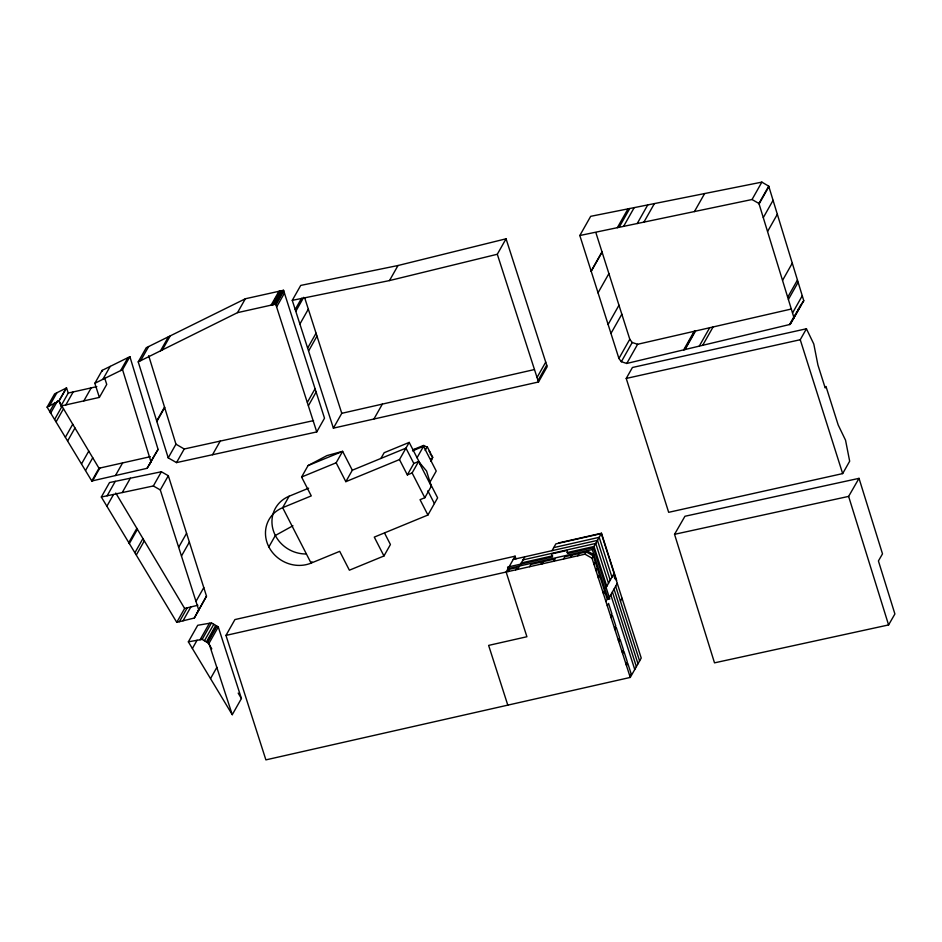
<?xml version="1.0" encoding="UTF-8"?>
<svg xmlns="http://www.w3.org/2000/svg" width="942" height="942" viewBox="0 0 942 942"><rect width="100%" height="100%" fill="white"/><g stroke="black" fill="none" stroke-linecap="round" stroke-linejoin="round"><path stroke-width="1.41" d="M614.679 578.635L614.643 576.374M412.572 450.829L412.937 449.781L423.665 445.366L427.197 447.285M430.859 460.979L432.708 457.365L430.447 454.221A11.504 6.818 -16.9 0 0 430.035 453.938M614.761 578.541L614.031 575.056L614.573 576.127M194.323 618.034L198.715 609.933L160.293 489.934L153.346 485.966L101.336 497.023L176.766 622.344L194.323 618.034L206.498 596.156L168.324 475.734L161.388 471.754L109.531 482.551L101.336 497.023M149.26 464.771L158.079 449.428L129.902 356.665L122.554 369.653L151.003 461.945L147.105 468.304L91.786 480.997L47.1 407.144L54.624 393.862L66.541 387.963L68.271 393.038L60.936 406.014L99.381 397.406L106.74 384.407L104.586 377.801M47.1 407.144L49.49 405.849L56.92 392.72M49.573 411.795L54.848 402.481M50.515 413.361L57.697 400.668M49.49 405.849L58.922 401.068L66.246 388.116M58.922 401.068L66.541 387.963M54.589 419.484L62.042 406.308M56.179 421.698L63.503 408.757M65.81 404.966L73.182 391.943M83.791 400.974L91.197 387.892M99.381 397.406L94.836 383.323L102.172 370.371L129.902 356.665M65.422 437.194L72.746 424.241M67.694 440.856L74.971 427.986M94.836 383.323L102.89 379.296L110.179 366.403M120.635 370.583L127.982 357.619M138.227 361.893L146.234 347.739L245.356 298.767L283.53 290.277L324.507 418.201L316.748 431.931L176.519 462.604L168.218 457.859L138.227 361.893L237.502 312.65L275.7 304.125L283.53 290.277M81.542 463.876L88.772 451.1M140.652 360.668L148.648 346.538M85.581 470.423L92.74 457.765M160.505 350.848L168.488 336.741M162.307 349.941L170.278 335.858M91.786 480.997L98.992 468.245L150.284 456.682M92.587 480.82L99.805 468.068M115.501 475.463L122.601 462.922M107.117 495.81L115.289 481.35M106.858 506.278L113.511 494.526M156.643 421.05L164.532 407.109M156.808 421.557L164.685 407.627M122.272 492.501L130.361 478.218M147.105 468.304L153.723 456.587M237.502 312.65L245.356 298.767M168.218 457.859L175.954 444.188L148.683 355.699M153.346 485.966L161.388 471.754M128.713 542.733L136.849 528.356M129.313 543.64L137.414 529.31M160.293 489.934L168.324 475.734M176.519 462.604L184.22 448.993L313.533 420.615M271.119 305.137L278.95 291.29M272.132 304.902L279.962 291.066M272.791 304.761L280.622 290.913M273.439 304.619L281.269 290.772M274.558 304.372L282.4 290.525M134.977 552.624L142.937 538.553M316.748 431.931L275.924 304.819L283.754 290.972M276.63 306.927L284.449 293.115M136.413 554.826L144.314 540.873M292.267 300.357L300.722 285.426L398.019 265.514L506.054 238.797L547.184 366.662L538.518 381.981L333.386 428.139L292.267 300.357L389.493 280.575L497.305 254.258L506.054 238.797M212.503 454.75L220.228 441.091M295.199 309.494L301.534 298.296M295.823 311.284L303.713 297.331M299.992 323.883L308.328 309.153M178.674 547.243L186.575 533.302M181.512 555.957L189.366 542.097M307.787 347.822L316.053 333.209M308.752 350.707L316.995 336.129M176.766 622.344L184.632 608.45L197.891 605.259M179.38 621.72L187.246 607.814M183.019 620.802L190.849 606.954M307.422 402.246L315.075 388.728M195.96 601.443L203.79 587.596M308.434 405.661L316.135 392.037M197.043 613.007L206.498 596.156M389.493 280.575L398.019 265.514M188.353 641.832L197.726 625.276L211.479 622.921L218.273 626.983L241.423 698.517L232.262 714.695L188.353 641.832L202.153 639.394L208.971 643.41L232.262 714.695M192.415 648.461L197.066 640.23M200.069 639.783L209.407 623.274M202.153 639.394L211.479 622.921M204.438 640.748L213.763 624.287M206.404 641.891L215.706 625.453M308.646 488.192L289.135 496.222L282.659 507.679A32.052 29.343 29.5 0 0 268.87 546.925A32.052 29.343 29.5 0 0 311.095 563.116L339.709 551.341L349.388 570.204L383.959 555.98L390.435 544.523L384.63 533.207M207.075 642.291L216.377 625.841M207.629 642.609L216.919 626.171M311.908 561.679L311.095 563.116L282.659 507.679L311.272 495.892L301.593 477.029L308.069 465.572L326.968 455.598L342.629 451.348L352.32 470.211L345.832 481.668L336.153 462.793L342.629 451.348L308.069 465.572M208.971 643.41L218.273 626.983M333.386 428.139L341.769 413.326L304.655 297.707M268.87 546.925L275.347 535.48L292.927 525.766M552.012 550.658L555.851 543.887L601.29 533.596L641.231 658.058L630.269 677.428L265.891 759.876L225.962 635.414L234.923 619.577L515.097 556.18L515.981 558.936M210.572 678.499L216.895 667.313M373.974 418.919L382.358 404.106M380.921 458.436L384.159 452.713L409.193 442.41L421.074 465.56M345.832 481.668L399.479 459.578L409.193 442.41M399.479 459.578L407.344 474.921L413.821 463.464L418.589 461.498L426.561 471.024L431.295 486.272L424.818 497.729L420.05 499.684L427.915 515.027L374.28 537.105L383.959 555.98M417.059 457.741L423.535 446.296L436.24 471.059L429.764 482.516L437.63 497.847L427.915 515.027M407.344 474.921L412.113 472.955L418.589 461.498L431.295 486.272M425.172 450.429L427.256 446.743L432.708 457.365L430.624 461.038M579.825 235.524L590.681 216.33L761.866 182.124L768.731 186.151L803.773 300.71L790.114 324.413L626.771 363.459L621.331 361.716L618.918 358.466L579.825 235.524L752.034 199.516L758.934 203.472L794.035 317.937M591.14 271.096L601.997 251.903M591.211 271.331L602.079 252.138M617.34 227.693L627.996 208.877M619.129 227.305L629.751 208.523M538.518 381.981L537.034 377.471L545.724 362.128M623.628 226.327L634.202 207.629M538.035 380.497L546.701 365.178M598.005 292.868L608.909 273.604M637.216 223.537L647.743 204.932M643.939 222.076L654.396 203.602M608.073 324.519L618.976 305.243M610.969 333.409L621.826 314.216M694.407 211.62L704.628 193.569M618.918 358.466L629.798 339.25L595.886 232.674M621.331 361.716L632.2 342.511L629.798 339.25M515.097 556.18L506.137 572.018L526.908 636.733L488.627 645.4L507.797 705.134M508.056 571.594L509.351 569.298L517.005 567.567L515.71 569.851M626.771 363.459L637.628 344.277L791.221 309.047M517.617 569.427L519.56 565.989M520.137 564.976L524.741 556.828M626.23 378.437L632.435 367.486L806.434 328.77L813.794 344.03L817.927 365.013L825.18 387.916L825.993 386.479L838.192 424.972L845.551 440.232L849.672 461.215L842.666 473.602L668.667 512.318L626.23 378.437L800.241 339.721L806.434 328.77M529.616 566.707L530.911 564.423L542.392 561.821L541.097 564.117M542.368 563.822L543.664 561.538L555.144 558.936L553.849 561.22M752.034 199.516L761.866 182.124M758.934 203.472L768.731 186.151M759.087 203.978L768.884 186.657M563.54 559.03L564.835 556.746L586.277 551.894L593.307 555.91L599.3 574.573L598.005 576.869M683.692 349.859L694.195 331.301M684.528 349.647L695.019 331.113M685.058 349.529L695.549 330.995M570.687 557.417L571.982 555.121M763.326 217.567L773.064 200.34M577.835 555.804L579.13 553.507M699.258 346.15L709.667 327.757M702.697 345.302L713.07 326.98M225.962 635.414L584.982 554.179L586.925 550.752L593.955 554.767L592.012 558.194L630.269 677.428M767.742 231.226L777.338 214.281M558.594 542.933L601.491 533.231L592.283 549.539L608.249 599.312L609.78 598.971L593.33 547.691L567.814 553.472L566.86 550.481L551.553 553.943L552.507 556.934L507.597 567.096L508.079 568.591L592.283 549.539L593.33 547.691M594.013 564.423L595.309 562.127M596.003 570.64L597.299 568.356M598.405 578.105L599.701 575.821L604.411 590.504L603.115 592.801M605.635 588.338L614.078 573.431M603.516 594.037L604.811 591.753L607.201 599.218L605.906 601.502M782.672 280.174L792.293 263.171M608.249 599.312L617.269 583.381M607.272 605.741L608.567 603.445L611.923 613.901L610.628 616.198M787.783 297.13L797.45 280.033M788.442 299.368L798.133 282.247M611.099 617.681L612.394 615.397L615.75 625.853L614.455 628.137M620.437 601.184L622.061 598.311M792.563 312.932L802.266 295.776M614.938 629.633L616.233 627.348L619.589 637.793L618.293 640.089M789.549 324.543L795.072 314.781M796.296 312.614L796.908 311.519M797.533 310.436L798.757 308.269M790.114 324.413L800.771 305.667M618.764 641.584L620.072 639.288L623.416 649.744L622.12 652.041M622.603 653.524L623.898 651.24L627.254 661.696L625.959 663.98M626.442 665.476L627.737 663.192L631.093 673.636L629.798 675.932M674.543 534.314L684.94 516.263L859.022 478.348L882.501 553.861L878.415 560.949L894.9 613.972L888.589 624.935L714.507 662.85L674.543 534.314L848.624 496.399L859.022 478.348M803.773 300.71L799.369 307.186M154.17 455.81L158.079 449.428M102.89 379.296L122.554 369.653M301.593 477.029L336.153 462.793M352.32 470.211L405.955 448.133L413.821 463.464M412.996 450.629L423.535 446.296M412.937 449.781L416.011 449.299M341.769 413.326L534.444 369.558M553.743 547.608L599.194 537.317L611.97 577.152M513.26 559.43L597.463 540.378L610.239 580.201M523.022 559.878L595.733 543.428L608.508 583.251M521.291 562.939L552.66 555.839M566.919 552.613L594.002 546.478L606.789 586.313M68.271 393.038L96.814 386.632M429.01 451.218L429.988 452.054M632.2 342.511L637.628 344.277M584.982 554.179L592.012 558.194M175.954 444.188L184.22 448.993M207.593 641.808L211.797 648.861M238.185 693.1L241.423 698.517M115.772 493.031L184.632 608.45M58.816 400.903L98.992 468.245M427.845 490.794L434.392 503.57M412.113 472.955L424.818 497.729M59.205 400.927L60.936 406.014M102.172 370.371L102.442 371.207M497.305 254.258L537.034 377.471M601.491 533.231L616.657 580.519M615.644 586.242L639.606 660.919M614.031 589.103L637.993 663.78M612.406 591.965L636.368 666.642M610.793 594.838L634.755 669.503M275.7 304.125L275.924 304.819M800.241 339.721L842.666 473.602M848.624 496.399L888.589 624.935M431.142 458.53L431.53 460.697M306.268 553.967A32.052 29.343 29.5 0 1 273.18 530.075A32.052 29.343 29.5 0 1 289.135 496.222"/></g></svg>
